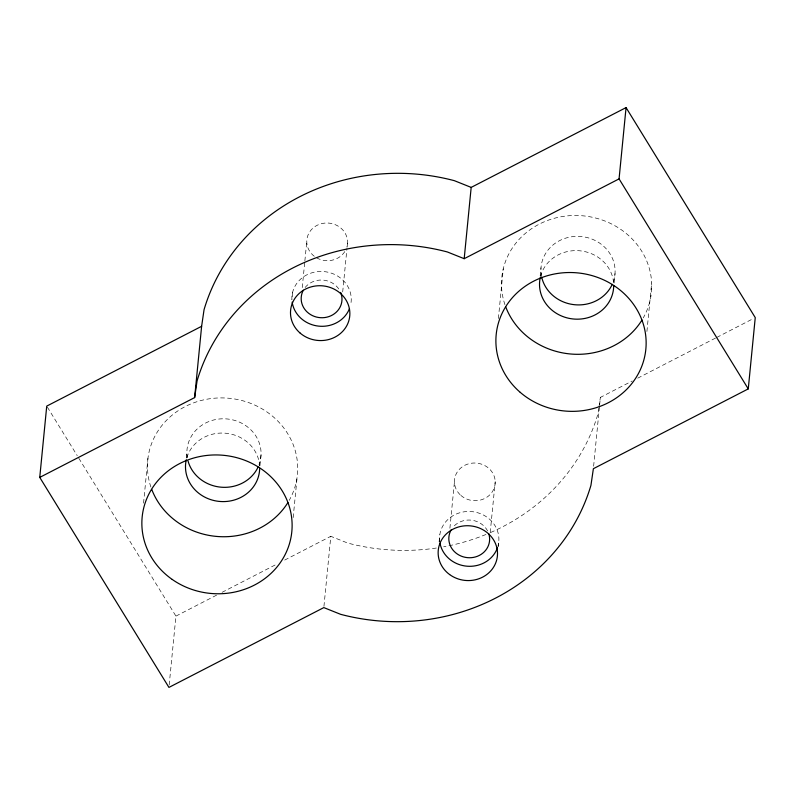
<?xml version="1.0" encoding="UTF-8"?>
<svg xmlns="http://www.w3.org/2000/svg" width="795" height="795" viewBox="0 0 795 795"><rect width="100%" height="100%" fill="white"/><g stroke="black" fill="none" stroke-linecap="round" stroke-linejoin="round"><path stroke-width="0.6" stroke-dasharray="3.98 2.98" d="M143.547 503.185L147.95 458.288M186.298 458.099L186.885 452.166M169.176 684.952L175.934 616.115L77.9 456.757M259.915 465.85L261.078 453.965M292.58 292.62L291.884 299.745A29.703 27.398 5.6 0 1 324.072 271.602A29.703 27.398 5.6 0 1 350.575 305.151M302.249 287.611L304.743 262.131M304.863 260.919L306.771 241.501M293.166 517.625L297.211 476.364M342.695 291.954L346.988 248.269M347.107 247.056L347.574 242.197M323.943 606.366L330.809 536.307L347.604 543.025A204.196 188.375 5.6 0 0 437.518 547.854M439.118 541.862L439.824 534.737M449.9 528.258L454.422 482.148M498.385 318.547L503.265 268.799M490.217 532.531L495.215 481.561M498.276 546.612L498.634 543.055M540.183 276.054L540.997 267.736M593.617 466.248L599.519 406.016M599.649 404.784L600.364 397.411L632.224 380.994M614.088 283.05L615.022 273.55M646.911 331.525L651.671 282.98M598.804 408.093L597.939 414.036A204.196 188.375 5.6 0 1 490.475 532.57M598.983 406.911L600.364 397.411M175.934 616.115L216.568 595.167M222.063 592.335L276.988 564.043M284.68 560.077L330.809 536.307M637.719 378.162L715.709 337.974M716.802 337.408L753.054 318.735M47.392 407.159L77.254 455.704M485.974 534.469A204.196 188.375 5.6 0 1 443.62 546.821M344.811 251.578A20.422 18.841 5.6 0 1 316.917 257.997M314.283 256.278A20.422 18.841 5.6 0 1 309.712 231.842A20.422 18.841 5.6 0 1 335.202 224.637A20.422 18.841 5.6 0 1 346.868 247.066M541.594 276.67A37.127 34.255 5.6 0 1 580.569 236.483A37.127 34.255 5.6 0 1 613.094 282.285M187.312 457.761A37.127 34.255 5.6 0 1 227.4 418.985A37.127 34.255 5.6 0 1 258.991 464.926M504.954 304.714A75.177 69.354 5.6 0 1 583.182 215.852A75.177 69.354 5.6 0 1 643.244 317.93M540.511 276.461A37.127 34.255 5.6 0 1 579.784 250.793A37.127 34.255 5.6 0 1 613.641 283.318M150.901 487.067A75.177 69.354 5.6 0 1 229.228 398.285A75.177 69.354 5.6 0 1 289.171 500.423M186.855 457.582A37.127 34.255 5.6 0 1 226.615 433.315A37.127 34.255 5.6 0 1 259.627 465.989M454.352 525.763A20.422 18.841 5.6 0 1 487.603 530.961M305.101 287.522A20.422 18.841 5.6 0 1 339.286 289.768M439.774 541.892A29.703 27.398 5.6 0 1 471.336 511.573A29.703 27.398 5.6 0 1 497.849 546.553M460.842 495.394A20.422 18.841 5.6 0 0 494.679 486.451A20.422 18.841 5.6 0 0 468.931 463.724A20.422 18.841 5.6 0 0 460.842 495.394"/><path stroke-width="1.19" d="M39.75 477.397L46.736 406.106L201.622 326.298L204.057 309.672A204.196 188.375 5.6 0 1 454.392 180.684L471.177 187.401L626.062 107.593L755.25 317.603L748.264 388.894L593.378 468.702L590.943 485.328A204.196 188.375 5.6 0 1 340.608 614.316L323.823 607.599L168.938 687.407L39.75 477.397L194.636 397.589L197.061 380.964A204.196 188.375 5.6 0 1 447.396 251.975L464.191 258.693L619.067 178.885L626.062 107.593M194.636 397.589L201.622 326.298M464.191 258.693L471.177 187.401M619.067 178.885L748.264 388.894M612.239 284.362A37.127 34.255 5.6 0 1 574.845 304.743A37.127 34.255 5.6 0 1 541.842 277.763M258.107 467.013A37.127 34.255 5.6 0 1 221.159 487.196A37.127 34.255 5.6 0 1 188.047 461.06M642.002 320.027A75.177 69.354 5.6 0 1 570.045 353.944A75.177 69.354 5.6 0 1 505.779 307.009M613.71 285.574A37.127 34.255 5.6 0 1 572.837 318.944A37.127 34.255 5.6 0 1 540.252 277.564M287.919 502.539A75.177 69.354 5.6 0 1 215.932 536.367A75.177 69.354 5.6 0 1 151.736 489.392M259.677 468.225A37.127 34.255 5.6 0 1 218.546 501.337A37.127 34.255 5.6 0 1 186.278 459.739M488.766 533.733A20.422 18.841 5.6 0 1 467.192 557.623A20.422 18.841 5.6 0 1 451.242 529.718M340.658 292.461A20.422 18.841 5.6 0 1 320.584 317.702A20.422 18.841 5.6 0 1 303.312 290.225M497.481 547.705A29.703 27.398 5.6 0 1 467.112 566.209A29.703 27.398 5.6 0 1 439.963 543.065M349.502 308.579A29.703 27.398 5.6 0 1 318.447 326.109A29.703 27.398 5.6 0 1 292.163 302.12M520.248 392.362A75.177 69.354 5.6 0 0 644.357 358.038A75.177 69.354 5.6 0 0 548.451 275.408A75.177 69.354 5.6 0 0 520.248 392.362M172.217 579.446A75.177 69.354 5.6 0 0 291.626 533.395A75.177 69.354 5.6 0 0 187.133 460.235A75.177 69.354 5.6 0 0 172.217 579.446M449.622 574.547A29.703 27.398 5.6 0 0 497.233 557.315A29.703 27.398 5.6 0 0 456.628 527.592A29.703 27.398 5.6 0 0 449.622 574.547M300.202 333.135A29.703 27.398 5.6 0 0 349.184 319.411A29.703 27.398 5.6 0 0 311.163 286.886A29.703 27.398 5.6 0 0 300.202 333.135"/></g></svg>
